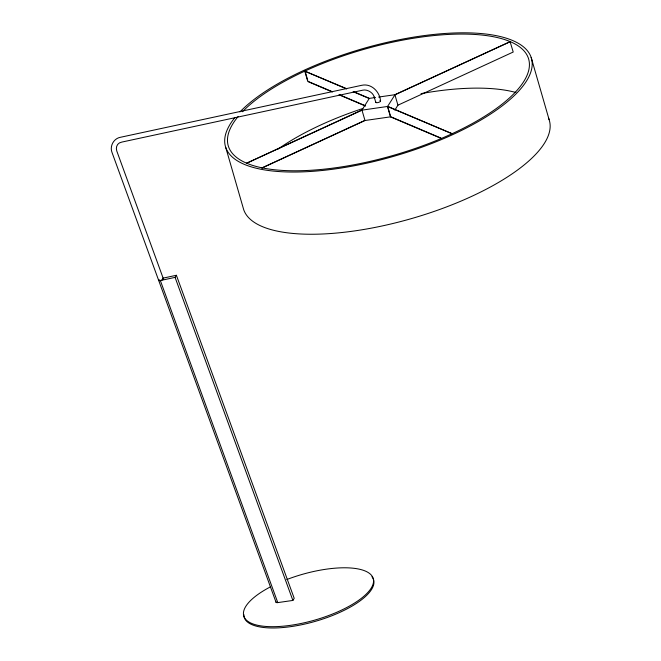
<?xml version="1.0" encoding="UTF-8"?>
<svg xmlns="http://www.w3.org/2000/svg" width="661" height="661" viewBox="0 0 661 661"><rect width="100%" height="100%" fill="white"/><g stroke="black" fill="none" stroke-linecap="round" stroke-linejoin="round"><path stroke-width="0.99" d="M158.913 279.545A2.52 0.884 -16.1 0 0 160.342 280.545L175.074 277.372L176.396 275.273L294.211 598.337L292.881 600.436L277.785 602.601A2.52 0.884 -16.1 0 1 276.1 601.89M378.588 97.06L394.898 94.721L510.218 41.66L394.939 94.82L387.66 106.347L452.074 133.704L387.47 106.479L361.988 110.139L246.66 163.201L361.955 110.032L369.226 98.514L353.114 91.672M394.807 110.131L397.93 105.19L513.209 52.029L510.085 41.602M332.417 91.978L307.786 81.51L304.787 71.148L346.695 88.731M261.839 167.952L364.946 120.401M261.963 168.01L364.979 120.509L390.469 116.848L441.573 138.554M162.647 278.231L176.396 275.273M375.531 97.498L369.416 98.382L354.263 91.945M304.787 71.148L346.488 88.855M308.976 81.799L331.698 91.449M339.267 94.672L364.831 105.529M339.052 94.796L365.591 106.066M440.854 138.033L390.651 116.708L387.66 106.347M374.308 97.225C373.11 92.3 366.913 89.152 362.848 90.16L121.88 142.074C117.129 142.842 115.559 147.13 116.749 150.923L163.284 278.545M175.074 277.372L292.881 600.436M160.342 280.545L277.785 602.601M276.083 602.369L112.097 152.691C109.379 146.312 113.7 138.323 120.583 137.257L361.757 85.294C371.399 83.129 379.794 91.805 380.571 101.017M531.155 57.433L549.109 119.633M394.898 94.721L397.93 105.19M387.47 106.479L390.469 116.848M374.233 97.018L375.729 102.207M361.955 110.032L364.979 120.509M305.035 71.033L307.753 80.46M225.732 147.42L243.686 209.628A159.218 56.02 -16.1 0 0 416.818 217.015A159.218 56.02 -16.1 0 0 548.44 117.931M379.885 100.538A2.504 0.884 -16.1 0 1 378.745 102.348A2.504 0.884 -16.1 0 1 375.82 101.943M163.06 278.413A2.504 0.818 -20 0 1 160.937 280.38A2.504 0.818 -20 0 1 158.954 279.702M242.438 111.742A156.335 55.003 -16.1 0 1 501.22 38.545A156.335 55.003 -16.1 0 1 396.625 154.418A156.335 55.003 -16.1 0 1 238.224 116.419M239.935 111.916A159.218 56.02 -16.1 0 1 503.137 37.272A159.218 56.02 -16.1 0 1 398.137 155.029A159.218 56.02 -16.1 0 1 234.986 117.46M286.816 579.532A67.364 23.697 -16.1 0 1 373.325 583.126A67.364 23.697 -16.1 0 1 276.604 626.611A67.364 23.697 -16.1 0 1 270.093 587.042M371.953 576.723A67.364 23.697 -16.1 0 1 316.479 621.01A67.364 23.697 -16.1 0 1 243.843 614.474M278.273 148.932A155.707 54.789 -16.1 0 1 362.839 108.495M421.032 93.631A155.707 54.789 -16.1 0 1 515.902 92.482"/></g></svg>
